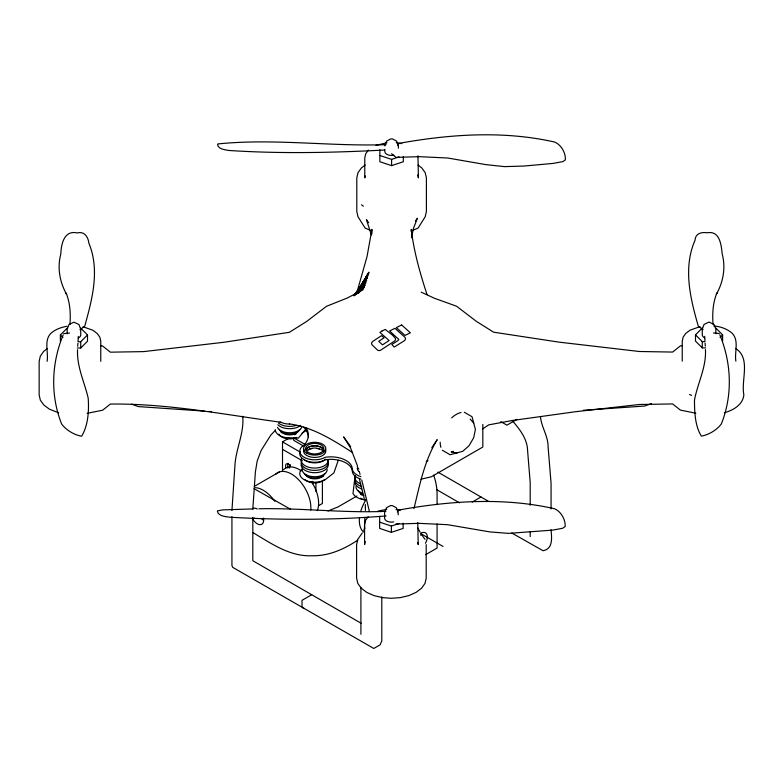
<?xml version="1.0" encoding="UTF-8"?>
<svg xmlns="http://www.w3.org/2000/svg" width="783" height="783" viewBox="0 0 783 783"><rect width="100%" height="100%" fill="white"/><g stroke="black" fill="none" stroke-linecap="round" stroke-linejoin="round"><path stroke-width="1.17" d="M364.418 528.887L364.888 517.406M705.444 349.561C706.452 367.296 697.643 383.093 694.482 400.084C694.501 412.005 695.001 425.903 701.353 436.111C708.801 434.859 716.66 430.082 721.309 424.024C732.8 395.278 731.576 363.243 719.802 334.762M78.036 341.525L78.329 336.445M69.961 324.436C70.734 313.944 70.176 302.952 66.124 293.126L66.643 294.398C59.723 282.095 57.11 267.796 60.82 254.005C61.162 244.032 64.186 229.84 77.243 232.942C84.319 230.965 88.215 236.926 88.929 243.366C100.107 270.252 92.081 299.605 84.701 326.286L79.915 329.741M77.674 346.203L77.938 343.16M355.071 476.035L352.996 493.554A16.159 9.327 0 0 0 364.858 499.897M411.427 237.758L413.522 228.235L417.417 218.222L415.411 221.09M413.962 508.607C419.698 485.127 424.445 460.521 437.198 439.664L431.805 447.759M365.24 175.911L364.78 177.907L364.78 157.814L365.7 153.811L368.382 150.082M365.269 541.582L364.584 544.586L364.584 524.493L365.504 520.48L368.176 516.751M63.198 334.879C51.424 363.351 50.2 395.395 61.691 424.141C66.34 430.2 74.199 434.976 81.647 436.219C88.205 425.404 89.086 410.674 88.185 398.087C84.437 381.967 76.705 366.65 77.556 349.668M384.825 145.912L386.606 141.126L390.707 138.914L392.489 138.914L396.589 141.126L398.381 145.912L398.381 148.173M356.882 292.519L367.031 256.579L371.925 229.399L371.925 233.853M338.266 460.306L333.92 472.854L325.268 479.685A14.946 8.623 0 0 1 305.605 480.429A14.946 8.623 0 0 1 301.758 469.271M364.917 528.026L363.704 530.404M357.841 291.325L358.976 289.367M360.111 287.4L368.891 272.181L357.019 292.48L368.734 272.827L358.692 289.632M357.038 292.402L361.854 284.395M362.48 283.358L368.676 273.042L355.11 294.594L367.981 275.42L353.896 295.905M362.284 532.92L357.792 539.379L356.598 544.586L356.598 578.206L357.792 583.404L361.266 588.248L366.796 592.418L374 595.609L382.398 597.615L391.402 598.3L400.407 597.615L408.804 595.609L416.008 592.418L421.538 588.248L425.012 583.404L426.197 578.206L426.197 544.586M354.288 295.211L367.325 277.808L354.689 295.005L366.669 280.187L355.267 294.388M397.558 145.227L399.046 143.348C450.323 134.138 503.244 130.497 554.472 141.997C561.088 144.561 565.815 152.861 565.365 159.849L562.85 161.611L553.013 163.422L524.121 166.035L504.526 166.632L485.793 164.616L447.759 158.009L419.306 156.669L395.973 157.363L391.598 153.713M397.363 511.896L398.85 510.017C450.127 500.817 503.048 497.176 554.276 508.666C560.892 511.23 565.62 519.53 565.169 526.519L562.654 528.28L552.818 530.101L508.49 533.38L489.884 531.911L447.563 524.688L419.111 523.347L395.767 524.033M305.644 429.368L298.333 438.118L285.883 437.589A14.329 8.27 0 0 1 275.264 429.593M355.012 295.132L365.964 282.565L355.521 294.437M356.794 293.831L365.181 284.934L356.911 293.654M274.96 430.758L270.791 435.103L261.15 450.46L257.167 461.099L255.405 471.826L252.811 508.94M60.389 341.212L60.389 334.958L67.172 328.185M78.466 341.74L80.727 341.74L87.51 334.958L80.727 328.185M77.341 347.995L80.727 347.995L87.51 341.212L87.51 334.958M705.659 347.877L702.273 347.877L695.49 341.094L695.49 334.85L702.273 328.067M720.066 337.385L722.611 334.85L715.828 328.067M358.262 293.214L364.271 287.283L358.301 293.145M47.499 348.484L43.809 351.254L40.334 356.108L39.15 361.306L39.15 394.926L40.334 400.123L43.809 404.977L49.339 409.137L58.647 412.827M365.152 165.086L361.462 167.865L357.988 172.71L356.803 177.907L356.803 211.537L357.988 216.734L365.123 228.088L370.457 230.319M482.573 428.996L488.719 424.856L512.356 420.491L575.515 411.721L639.368 404.498L672.646 403.94L680.368 410.096L695.852 413.218M282.506 471.033L282.506 441.857L288.79 438.226M302.052 433.058L306.222 430.65M254.328 486.38L279.345 471.943M252.351 519.266L254.446 518.062M318.701 505.612L322.4 503.479L322.4 480.596M356.921 496.011L338.031 506.924L327.94 511.005M517.015 419.326L506.924 425.159L500.807 421.626M357.714 540.143C344.089 549.245 328.547 556.214 311.849 555.754C289.671 556.733 271.016 543.294 252.86 532.567M311.712 594.737L302.013 600.326L302.013 606.052A3.905 2.251 -60 0 0 303.716 608.009M472.257 502.04L480.987 496.999M425.609 554.687L437.08 548.061L437.08 523.944M363.195 289.69L347.251 298.029L326.482 306.31L306.574 321.51L289.387 332.305L224.065 342.249L143.632 351.616L110.354 352.174L102.632 346.017L100.449 345.655M651.446 403.607L644.683 406.034L583.413 410.253M426.295 461.402L428.027 460.58M375.967 145.393L386.968 142.692M412.739 230.319L418.083 228.088L425.208 216.734L426.402 211.537L426.402 177.907L425.208 172.71L421.734 167.865L418.053 165.086M386.078 515.938C334.439 520.147 282.125 520.157 230.251 517.25C226.023 516.711 217.831 516.271 217.361 510.898L222.715 509.88L253.447 508.911M379.853 155.484L391.598 159.399L399.076 156.903M379.853 149.739L379.853 161.729L391.598 165.644L403.343 161.729L403.343 156.522M379.657 522.153L391.402 526.068L398.87 523.573M379.657 516.408L379.657 528.408L391.402 532.323L403.147 528.408L403.147 523.191M453.474 451.311L451.155 451.928L456.43 453.005L462.753 451.311L469.076 445.703L473.705 437.687L475.398 429.407L472.022 416.713L464.299 412.25M458.104 452.584L450.068 454.737L442.346 450.274M67.005 326.257C61.103 327.333 55.231 329.349 50.729 333.47C43.691 340.938 48.644 352.291 47.137 361.306M87.148 413.326L102.632 410.214L110.354 404.057C167.347 403.372 223.713 414.471 280.001 422.125M699.953 326.658L690.087 330.152L685.83 333.352L683.148 337.091L682.238 341.094L682.238 361.188M724.353 412.71C733.054 410.419 742.998 404.733 743.85 394.808C740.826 380.156 751.249 358.144 735.501 348.366M377.993 511.084L386.773 509.361M420.941 479.216L431.267 476.808L482.817 447.044L482.817 424.415M682.551 345.538L680.368 345.9L672.646 352.066L639.368 351.498L558.935 342.132L493.613 332.188L476.426 321.402L456.558 306.222L434.487 298.284L421.215 292.167M63.717 333.617L69.56 333.069M384.15 150.052C332.393 152.734 280.48 153.869 228.724 150.453C224.966 149.749 217.694 149.103 217.557 144.229L217.831 143.935C273.825 138.229 329.995 146.578 386.107 144.669M258.879 508.784C301.259 507.824 343.512 513.178 385.911 511.348M695.49 334.85L702.273 341.623L704.534 341.623M204.392 411.124L138.317 406.583L131.564 404.155M209.188 411.457L211.596 411.623M396.227 142.692L401.777 143.641M713.675 325.963C720.419 326.491 727.172 328.821 732.271 333.352C739.309 340.82 734.356 352.174 735.863 361.188M396.032 509.361L400.495 510.056M713.44 332.951L719.283 333.499M289.387 423.926C312.857 427.156 332.961 439.997 352.536 452.515M83.047 326.775L92.913 330.26L97.17 333.47L99.852 337.209L100.762 341.212L100.762 361.306M689.539 394.475L691.575 395.386M290.562 509.244L254.113 488.709M437.863 472.11L488.347 501.247M436.542 489.571L459.552 502.852M511.847 533.047L543.079 550.733C553.395 548.834 551.663 537.461 551.066 529.729M305.341 444.578L293.713 437.873L293.713 440.359L303.227 445.85M282.506 441.857L300.486 452.241M282.506 449.325L302.346 460.786M420.941 533.703L443.002 546.436M361.139 623.268L252.811 560.726L252.811 517.377M703.085 329.633L698.299 326.168C690.303 298.509 682.874 267.962 695.03 240.273C695.382 233.275 701.529 231.934 707.186 232.766C719.812 230.456 721.251 244.746 722.18 253.898C725.89 267.678 723.277 281.978 716.357 294.281L716.876 293.008C712.824 302.835 712.266 313.826 713.039 324.319M361.492 204.813L363.332 206.183M60.389 334.958L62.934 337.502M470.133 419.052L473.705 423.084M368.617 222.675L366.464 219.72L371.357 234.988M350.637 446.633L343.6 436.845L350.549 447.905L357.195 465.141M421.538 534.535L425.012 539.379M512.209 420.471C519.53 429.143 527.351 438.666 527.595 450.685L530.189 482.406L530.189 505.289M420.109 532.225L417.877 528.026M427.048 294.653C420.099 273.394 413.874 251.676 411.271 229.399L411.271 231.631M364.242 498.477L359.456 479.176M359.27 471.679L360.082 474.361M361.805 480.233L369.39 511.368M417.956 155.817L418.416 177.907L417.731 174.903M417.76 522.486L418.22 544.586L417.76 542.58M540.485 416.683C541.337 427.136 548.198 436.043 548.08 446.731L551.066 483.268L551.066 508.94M705.062 343.042L705.326 346.086M704.671 336.328L704.964 341.417M365.318 504.536L365.426 510.447M722.611 334.85L722.611 341.094M715.828 333.715L715.828 329.193L714.037 324.397L709.055 322.058L704.064 324.397L702.273 329.193L702.273 334.85A6.783 3.915 0 0 0 704.7 337.845M702.273 341.623L702.273 347.877M530.189 531.784L530.189 536.6M437.08 504.644L437.08 493.789A45.463 26.25 60 0 0 433.655 475.124M398.175 514.842L398.175 512.581L396.394 507.795L392.293 505.593L390.511 505.593L386.411 507.795L384.619 512.581L384.619 518.238A6.783 3.915 0 0 0 393.732 521.918M391.598 159.399L391.598 165.644M391.402 526.068L391.402 532.323M384.825 149.308L384.825 151.569A6.783 3.915 0 0 0 393.927 155.24M381.791 596.891L381.791 640.915L380.088 644.84L373.794 648.471L232.747 567.372L231.934 565.59L231.934 516.682M360.904 587.367L360.904 634.328M315.931 483.121L315.931 491.577M312.691 481.359L312.691 483.757M289.544 468.048L289.661 465.073A1.595 0.92 60 0 1 290.268 464.72M287.792 468.097L287.792 464.485A4.121 2.378 60 0 1 288.007 463.33M285.629 468.136L285.629 465.738A4.121 2.378 60 0 1 287.43 463.663A4.121 2.378 60 0 1 290.601 466.228M242.74 416.243C244.316 433.302 235.771 448.894 234.92 465.689L231.934 510.565M80.727 341.74L80.727 347.995M67.172 333.832L67.172 329.3L68.963 324.514L73.945 322.175L78.936 324.514L80.727 329.3L80.727 334.958A6.783 3.915 0 0 1 78.3 337.962M305.859 449.804A9.151 5.285 0 0 1 315.892 445.938A9.151 5.285 0 0 1 323.849 451.174M275.831 474.126A27.444 15.846 60 0 1 298.538 479.666A27.444 15.846 60 0 1 310.743 510.076M283.593 469.643A27.444 15.846 60 0 1 301.377 470.945M311.399 481.555A27.444 15.846 60 0 1 317.291 510.575M255.542 487.672A27.444 15.846 60 0 1 274.833 501.306M263.528 520.225A9.073 5.236 60 0 1 261.865 519.012M263.45 518.092A9.073 5.236 60 0 1 260.465 524.698A9.073 5.236 60 0 1 252.723 519.051M252.723 508.578A9.073 5.236 60 0 1 257.255 509.028M361.961 495.101A9.151 5.285 0 0 1 360.513 494.004M361.668 488.866A13.526 7.81 0 0 1 354.905 482.103M361.668 486.546A13.526 7.81 0 0 1 354.905 479.783M363.077 494.396A10.698 6.176 0 0 1 358.095 490.647M362.167 492.996A12.518 7.233 0 0 1 355.913 486.732M358.8 471.415A11.128 6.421 0 0 1 357.302 468.205M360.679 483.865A13.526 7.81 0 0 1 355.374 475.447M358.8 469.105A11.128 6.421 0 0 1 357.302 465.895M365.553 499.887A11.128 6.421 0 0 1 362.872 499.241M362.049 498.947A11.128 6.421 0 0 1 360.562 498.223M363.566 532.078A27.444 15.846 -60 0 1 359.446 517.974M360.669 511.593A27.444 15.846 -60 0 1 365.358 500.826M327.764 462.87A13.526 7.81 0 0 1 314.697 472.697A13.526 7.81 0 0 1 301.641 462.87M327.764 460.561A13.526 7.81 0 0 1 314.697 470.387A13.526 7.81 0 0 1 301.641 460.561M325.033 473.441A10.698 6.176 0 0 1 314.697 478.022A10.698 6.176 0 0 1 304.362 473.441M327.216 469.526A12.518 7.233 0 0 1 313.063 476.69A12.518 7.233 0 0 1 302.6 467.657M325.542 459.249A12.518 7.233 0 0 1 303.853 459.249M323.536 475.526A9.151 5.285 0 0 1 322.625 476.798M325.444 449.334A11.128 6.421 0 0 1 314.697 457.419A11.128 6.421 0 0 1 303.951 449.334M305.859 449.628A9.151 5.285 0 0 1 315.892 445.762A9.151 5.285 0 0 1 323.849 450.998M328.224 460.257A13.526 7.81 0 0 1 312.936 467.999A13.526 7.81 0 0 1 301.641 458.241M306.779 450.675A9.151 5.285 0 0 1 322.625 450.675M324.338 479.685A11.128 6.421 0 0 1 305.067 479.685M306.202 427.851A37.682 21.758 0 0 1 304.137 445.077A14.946 8.623 0 0 0 304.137 457.272A14.946 8.623 0 0 0 325.268 457.272A21.444 12.381 0 0 1 352.281 468.743A16.159 9.327 0 0 0 360.904 476.641M360.904 479.127A16.159 9.327 0 0 1 352.281 471.239A21.444 12.381 0 0 0 325.268 459.768A14.946 8.623 0 0 1 307.23 461.138A14.946 8.623 0 0 1 300.261 451.429M303.696 427.097A37.682 21.758 0 0 1 308.326 436.855M308.228 449.931A9.151 5.285 0 0 1 312.329 448.561M317.066 448.561A9.151 5.285 0 0 1 319.278 449.09M298.431 430.963A9.151 5.285 0 0 1 289.593 434.878A9.151 5.285 0 0 1 280.764 430.963M323.536 474.948A9.151 5.285 0 0 1 314.697 478.863A9.151 5.285 0 0 1 305.859 474.948M363.86 495.365A9.151 5.285 0 0 1 359.593 492.155M300.672 425.384A13.526 7.81 0 0 1 277.887 424.807M296.356 425.345A13.526 7.81 0 0 1 278.513 423.065M296.062 433.899A9.151 5.285 0 0 1 294.173 434.741M281.674 432.803A9.151 5.285 0 0 1 280.764 431.531M299.938 429.446A10.698 6.176 0 0 1 289.593 434.027A10.698 6.176 0 0 1 279.257 429.446M301.69 427.41A12.518 7.233 0 0 1 289.593 432.764A12.518 7.233 0 0 1 277.505 427.41M289.593 424.083A13.526 7.81 0 0 1 280.03 421.792M296.747 437.403A11.128 6.421 0 0 1 278.846 434.144M421.058 533.321A9.073 5.236 -60 0 1 420.833 535.366M420.911 533.243A9.073 5.236 -60 0 1 426.833 534.388A9.073 5.236 -60 0 1 425.443 543.265M440.907 447.318A22.727 13.125 -60 0 1 440.193 442.238M451.644 417.858A22.727 13.125 -60 0 1 461.011 412.494M398.684 339.352L398.097 340.507L391.823 344.51L394.231 347.045L403.607 341.212A6.264 3.592 7 0 0 403.656 336.113L394.935 328.312L389.611 330.945L398.684 339.352M382.016 331.003L379.912 332.393L389.102 340.517L382.495 344.872L378.747 341.319L384.071 337.806L381.507 335.653L373.129 341.182A5.412 3.103 -7 0 0 372.365 345.127L377.328 349.893A2.183 1.439 0 0 0 380.734 350.148L394.172 341.29A4.767 3.132 0 0 0 395.435 338.393L392.537 335.183L385.236 329.408L382.016 331.003M401.65 324.984L396.315 327.627L405.036 335.427L410.361 332.795L401.65 324.984M306.828 453.23A11.128 6.421 0 0 0 325.444 450.342A11.128 6.421 0 0 0 311.82 442.483A11.128 6.421 0 0 0 306.828 453.23M308.228 452.417A9.151 5.285 0 0 0 323.536 450.049A9.151 5.285 0 0 0 312.329 443.579A9.151 5.285 0 0 0 308.228 452.417"/></g></svg>
